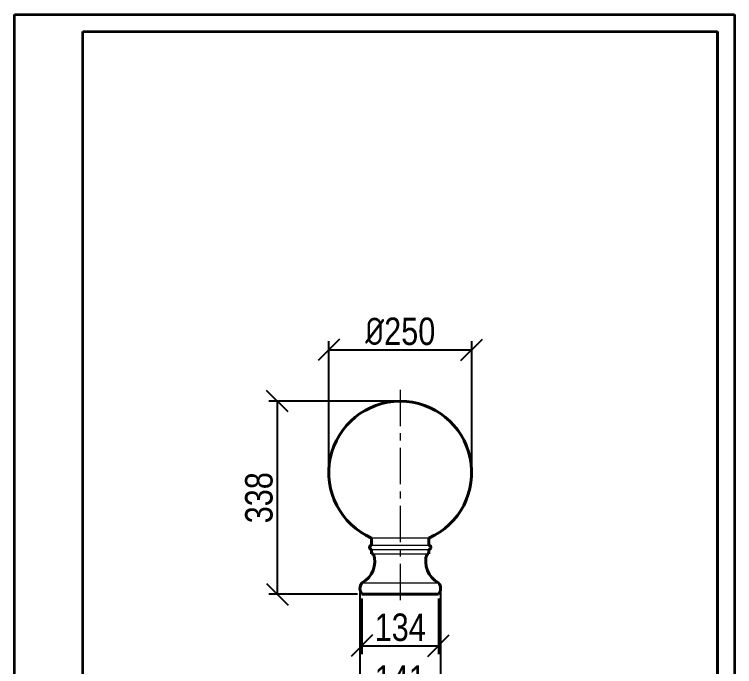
# Model space of a CAD drawing. Header units: millimetres. Extents: x 0 to 1260, y 0 to 1782.
# Drawn here: x 0 to 1260, y 640 to 1782 of the extents above; entities that cross this region are included whole.
import ezdxf

# ---------------------------------------------------------------- set-up
doc = ezdxf.new("R2010")
doc.units = ezdxf.units.MM
doc.linetypes.add('осеваяX2', pattern=[101.6, 63.5, -12.7, 12.7, -12.7])
doc.layers.get('0').update_dxf_attribs({"lineweight": 35})
for name, color, linetype, lineweight in [('архио', 252, 'Continuous', 40), ('Осевые линии', 3, 'осеваяX2', 20), ('Размеры', 5, 'Continuous', 9)]:
    doc.layers.add(name, color=color, linetype=linetype, lineweight=lineweight)
doc.styles.add('Размер', font='arial.ttf', dxfattribs={"width": 0.8})
doc.dimstyles.new('M 1-1_h36_(M 1-6)', dxfattribs={"dimscale": 1.5, "dimtxt": 32, "dimasz": 25, "dimexe": 10, "dimexo": 5, "dimgap": 5, "dimtad": 1, "dimdec": 0, "dimtxsty": 'Размер', "dimblk": 'OBLIQUE', "dimcen": 2.5, "dimadec": 0, "dimazin": 0, "dimtfac": 1, "dimtdec": 0, "dimtmove": 0, "dimatfit": 3, "dimfxl": 0, "dimarcsym": 0})

# ---------------------------------------------------------------- blocks, each defined once
blk = doc.blocks.new('A$C49AA496E')
for p, q in [((0, 0), (0, 297)), ((0, 297), (210, 297)), ((210, 297), (210, 0)), ((20, 5), (20, 292)), ((20, 292), (205, 292)), ((205, 292), (205, 5))]:
    blk.add_line(p, q)
blk = doc.blocks.new('_Oblique')
at = {"color": 0, "linetype": 'ByBlock', "lineweight": -2}
blk.add_line((-0.5, -0.5), (0.5, 0.5), dxfattribs=at)
blk = doc.blocks.new('*D38')
at = {"layer": 'Defpoints', "color": 0, "transparency": 16777216}
for p in [(604.5, 777), (745.5, 777), (745.5, 587)]:
    blk.add_point(p, dxfattribs=at)
at = {"layer": 'Размеры', "color": 0, "lineweight": -2, "transparency": 16777216}
for p, q in [((604.5, 769.5), (604.5, 572)), ((745.5, 769.5), (745.5, 572)), ((604.5, 587), (745.5, 587))]:
    blk.add_line(p, q, dxfattribs=at)
at = {"layer": 'Размеры', "color": 0, "lineweight": -2, "transparency": 16777216, "xscale": 37.5, "yscale": 37.5, "zscale": 37.5, "rotation": 180}
blk.add_blockref('_Oblique', (604.5, 587), dxfattribs=at)
at = {"layer": 'Размеры', "color": 0, "lineweight": -2, "transparency": 16777216, "xscale": 37.5, "yscale": 37.5, "zscale": 37.5}
blk.add_blockref('_Oblique', (745.5, 587), dxfattribs=at)
at = {"layer": 'Размеры', "color": 0, "transparency": 16777216, "insert": (675, 618.6), "char_height": 48, "attachment_point": 5, "style": 'Размер'}
blk.add_mtext('141', dxfattribs=at)
blk = doc.blocks.new('*D39')
at = {"layer": 'Defpoints', "color": 0, "transparency": 16777216}
for p in [(608, 767), (742, 767), (742, 677)]:
    blk.add_point(p, dxfattribs=at)
at = {"layer": 'Размеры', "color": 0, "lineweight": -2, "transparency": 16777216}
for p, q in [((608, 759.5), (608, 662)), ((742, 759.5), (742, 662)), ((608, 677), (742, 677))]:
    blk.add_line(p, q, dxfattribs=at)
at = {"layer": 'Размеры', "color": 0, "lineweight": -2, "transparency": 16777216, "xscale": 37.5, "yscale": 37.5, "zscale": 37.5, "rotation": 180}
blk.add_blockref('_Oblique', (608, 677), dxfattribs=at)
at = {"layer": 'Размеры', "color": 0, "lineweight": -2, "transparency": 16777216, "xscale": 37.5, "yscale": 37.5, "zscale": 37.5}
blk.add_blockref('_Oblique', (742, 677), dxfattribs=at)
at = {"layer": 'Размеры', "color": 0, "transparency": 16777216, "insert": (675, 709), "char_height": 48, "attachment_point": 5, "style": 'Размер'}
blk.add_mtext('134', dxfattribs=at)
blk = doc.blocks.new('*D40')
at = {"layer": 'Defpoints', "color": 0, "transparency": 16777216}
for p in [(800, 1195), (550, 980), (800, 980)]:
    blk.add_point(p, dxfattribs=at)
at = {"layer": 'Размеры', "color": 0, "lineweight": -2, "transparency": 16777216}
for p, q in [((550, 987.5), (550, 1210)), ((800, 987.5), (800, 1210)), ((550, 1195), (800, 1195))]:
    blk.add_line(p, q, dxfattribs=at)
at = {"layer": 'Размеры', "color": 0, "lineweight": -2, "transparency": 16777216, "xscale": 37.5, "yscale": 37.5, "zscale": 37.5, "rotation": 180}
blk.add_blockref('_Oblique', (550, 1195), dxfattribs=at)
at = {"layer": 'Размеры', "color": 0, "lineweight": -2, "transparency": 16777216, "xscale": 37.5, "yscale": 37.5, "zscale": 37.5}
blk.add_blockref('_Oblique', (800, 1195), dxfattribs=at)
at = {"layer": 'Размеры', "color": 0, "transparency": 16777216, "insert": (675, 1227), "char_height": 48, "attachment_point": 5, "style": 'Размер'}
blk.add_mtext('{\\fISOCPEUR|b0|i0|c0|p34;%%C}250', dxfattribs=at)
blk = doc.blocks.new('*D41')
at = {"layer": 'Defpoints', "color": 0, "transparency": 16777216}
for p in [(675, 1105), (460, 767), (608, 767)]:
    blk.add_point(p, dxfattribs=at)
at = {"layer": 'Размеры', "color": 0, "lineweight": -2, "transparency": 16777216}
for p, q in [((667.5, 1105), (445, 1105)), ((460, 1105), (460, 767)), ((600.5, 767), (445, 767))]:
    blk.add_line(p, q, dxfattribs=at)
at = {"layer": 'Размеры', "color": 0, "lineweight": -2, "transparency": 16777216, "xscale": 37.5, "yscale": 37.5, "zscale": 37.5}
for p, rotation in [((460, 1105), 90), ((460, 767), 270)]:
    blk.add_blockref('_Oblique', p, dxfattribs=dict(at, rotation=rotation))
at = {"layer": 'Размеры', "color": 0, "transparency": 16777216, "insert": (428, 936), "char_height": 48, "attachment_point": 5, "rotation": 90, "style": 'Размер'}
blk.add_mtext('338', dxfattribs=at)

msp = doc.modelspace()

# ---------------------------------------------------------------- linework, layer by layer
msp.add_lwpolyline([(1230, 120), (1230, 1752)])
at = {"layer": 'архио', "linetype": 'Continuous'}
for p, q in [((625, 865.4), (625, 853)), ((725, 853), (725, 865.4)), ((625, 838), (625, 845.5)), ((725, 845.5), (725, 838)), ((608, 767), (742, 767))]:
    msp.add_line(p, q, dxfattribs=at)
at = {"layer": 'архио'}
for points in [[(628, 838), (625, 838)], [(722, 838), (725, 838)]]:
    msp.add_lwpolyline(points, dxfattribs=at)
at = {"layer": 'архио', "linetype": 'Continuous'}
for centre, radius, start, end in [((675, 980), 125, 293.5782, 246.4218), ((625, 849.2), 3.75, 90, 270), ((725, 849.2), 3.75, 270, 90), ((588.4, 824.1), 42, 297.8824, 19.2916), ((761.6, 824.1), 42, 160.7084, 242.1176), ((620.5, 777), 16, 141.3178, 218.6822), ((729.5, 777), 16, 321.3178, 38.6822)]:
    msp.add_arc(centre, radius, start, end, dxfattribs=at)
at = {"layer": 'Осевые линии'}
msp.add_line((675, 1125), (675, 748), dxfattribs=at)
at = {"layer": 'Размеры', "linetype": 'Continuous'}
for p, q in [((725, 865.4), (625, 865.4)), ((625, 853), (725, 853)), ((625, 845.5), (725, 845.5)), ((628, 838), (722, 838)), ((608, 787), (742, 787))]:
    msp.add_line(p, q, dxfattribs=at)

# ---------------------------------------------------------------- block references
at = {"xscale": 6, "yscale": 6, "zscale": 6}
msp.add_blockref('A$C49AA496E', (0, 0), dxfattribs=at)

# ---------------------------------------------------------------- dimensions: what is measured, and where the dimension line sits
at = {"layer": 'Размеры'}
dim = msp.add_linear_dim(base=(800, 1195), p1=(550, 980), p2=(800, 980), text='{\\fISOCPEUR|b0|i0|c0|p34;%%C}<>', dimstyle='M 1-1_h36_(M 1-6)', dxfattribs=at)
dim.commit()
dim.dimension.update_dxf_attribs({"geometry": '*D40', "text_midpoint": (675, 1227)})
dim = msp.add_linear_dim(base=(460, 767), p1=(675, 1105), p2=(608, 767), angle=90, dimstyle='M 1-1_h36_(M 1-6)', dxfattribs=at)
dim.commit()
dim.dimension.update_dxf_attribs({"geometry": '*D41', "text_midpoint": (428, 936)})
for base, p1, p2, picture, middle in [((745.5, 587), (604.5, 777), (745.5, 777), '*D38', (675, 618.6)), ((742, 677), (608, 767), (742, 767), '*D39', (675, 709))]:
    dim = msp.add_linear_dim(base=base, p1=p1, p2=p2, dimstyle='M 1-1_h36_(M 1-6)', dxfattribs=at)
    dim.commit()
    dim.dimension.update_dxf_attribs({"geometry": picture, "text_midpoint": middle})

doc.saveas('drawing.dxf')
